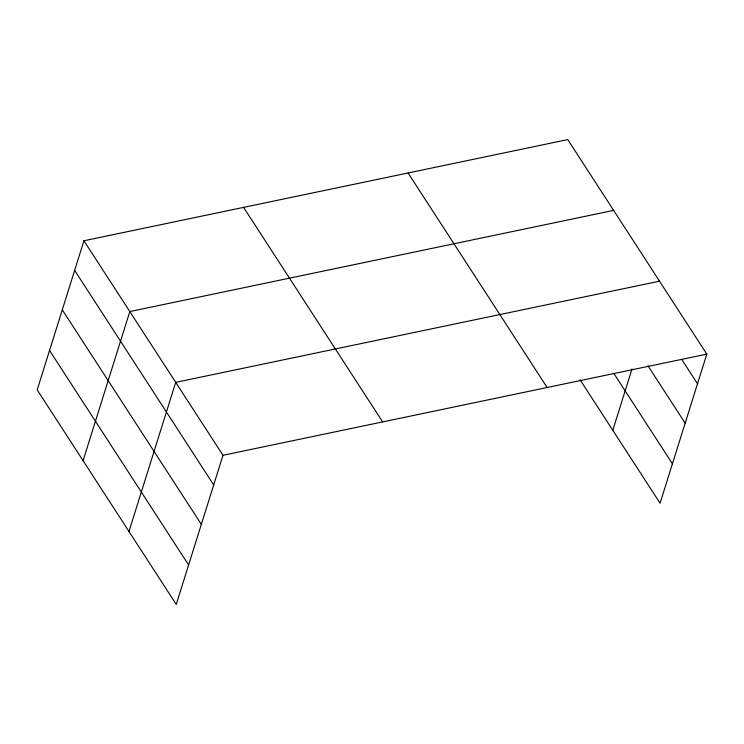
<?xml version="1.0" encoding="UTF-8"?>
<svg xmlns="http://www.w3.org/2000/svg" width="744" height="744" viewBox="0 0 744 744"><rect width="100%" height="100%" fill="white"/><g stroke="black" fill="none" stroke-linecap="round" stroke-linejoin="round"><path stroke-width="1.12" d="M83.933 240.768L37.2 389.875L176.254 604.407L222.986 455.3L83.933 240.768L567.746 139.593L706.8 354.125L660.067 503.232L580.106 379.858M83.086 460.676L129.819 311.559L613.633 210.385M128.982 531.467L175.705 382.36L659.519 281.176M612.796 430.292L632.028 368.903M222.986 455.3L706.8 354.125M681.755 359.445L697.509 383.755M647.968 365.806L685.159 423.178M613.837 373.404L672.427 463.8M408.084 172.98L547.138 387.512M243.586 207.381L382.649 421.913M74.642 270.398L213.695 484.93M62.282 309.829L201.345 524.362M49.56 350.452L188.613 564.984"/></g></svg>
